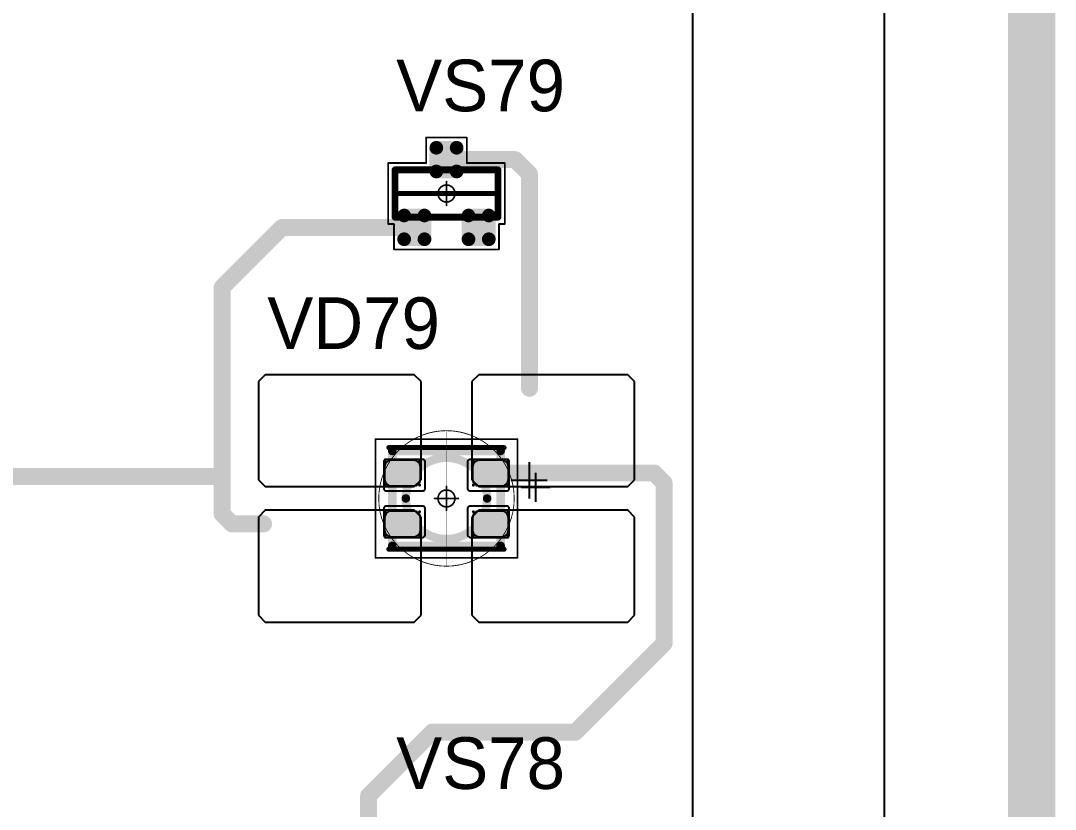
# Model space of a CAD drawing. Header units: millimetres. Extents: x 0 to 400, y 0 to 511.
# Drawn here: x 207.43 to 237.97, y 252.33 to 275.6 of the extents above; entities that cross this region are included whole.
import ezdxf

# ---------------------------------------------------------------- set-up
doc = ezdxf.new("R2010")
doc.units = ezdxf.units.MM
for name, color, linetype in [('Mechanical13', 56, 'Continuous'), ('Mechanical15', 56, 'Continuous'), ('Mechanical2', 216, 'Continuous'), ('TopLayer', 1, 'Continuous'), ('TopOverlay', 2, 'Continuous'), ('TopPaste', 8, 'Continuous'), ('TopSolder', 216, 'Continuous')]:
    doc.layers.add(name, color=color, linetype=linetype)

# ---------------------------------------------------------------- blocks, each defined once
blk = doc.blocks.new('SOT23_518')
at = {"layer": 'Mechanical13', "const_width": 0.2}
for points in [[(-0.7, 1.52), (0.7, 1.52)], [(-0.7, 1.52), (-0.7, -1.52)], [(0.7, 1.52), (0.7, -1.52)], [(-0.7, -1.52), (0.7, -1.52)]]:
    blk.add_lwpolyline(points, dxfattribs=at)
at = {"layer": 'Mechanical13', "const_width": 0.1}
for points in [[(-0.75, 1.52, 1), (-0.65, 1.52, 1)], [(-0.75, 1.52, 1), (-0.65, 1.52, 1)], [(0.65, 1.52, 1), (0.75, 1.52, 1)], [(0.65, 1.52, 1), (0.75, 1.52, 1)], [(-0.75, -1.52, 1), (-0.65, -1.52, 1)], [(-0.75, -1.52, 1), (-0.65, -1.52, 1)], [(0.65, -1.52, 1), (0.75, -1.52, 1)], [(0.65, -1.52, 1), (0.75, -1.52, 1)]]:
    blk.add_lwpolyline(points, format="xyb", close=True, dxfattribs=at)
at = {"layer": 'Mechanical15', "const_width": 0.05}
for points in [[(-1.65, 1.55), (-1.65, -1.55)], [(-1.65, 1.55), (-0.9, 1.55)], [(-0.9, 1.72), (-0.9, 1.55)], [(-0.9, 1.72), (0.9, 1.72)], [(0.9, 1.72), (0.9, 0.6)], [(0.9, 0.6), (1.65, 0.6)], [(1.65, 0.6), (1.65, -0.6)], [(0, 0.35), (0, -0.35)], [(-0.35, 0), (0.35, 0)], [(0.9, -0.6), (1.65, -0.6)], [(0.9, -0.6), (0.9, -1.72)], [(-1.65, -1.55), (-0.9, -1.55)], [(-0.9, -1.55), (-0.9, -1.72)], [(-0.9, -1.72), (0.9, -1.72)]]:
    blk.add_lwpolyline(points, dxfattribs=at)
at = {"layer": 'Mechanical15'}
for points, const_width in [([(-1.662, 1.55, 1), (-1.637, 1.55, 1)], 0.025), ([(-1.662, 1.55, 1), (-1.637, 1.55, 1)], 0.025), ([(-0.913, 1.72, 1), (-0.888, 1.72, 1)], 0.025), ([(-0.913, 1.72, 1), (-0.888, 1.72, 1)], 0.025), ([(-0.913, 1.55, 1), (-0.888, 1.55, 1)], 0.025), ([(-0.913, 1.55, 1), (-0.888, 1.55, 1)], 0.025), ([(0.888, 1.72, 1), (0.913, 1.72, 1)], 0.025), ([(0.888, 1.72, 1), (0.913, 1.72, 1)], 0.025), ([(0.888, 0.6, 1), (0.913, 0.6, 1)], 0.025), ([(0.888, 0.6, 1), (0.913, 0.6, 1)], 0.025), ([(1.637, 0.6, 1), (1.662, 0.6, 1)], 0.025), ([(1.637, 0.6, 1), (1.662, 0.6, 1)], 0.025), ([(-0.012, 0.35, 1), (0.012, 0.35, 1)], 0.025), ([(-0.362, 0, 1), (-0.337, 0, 1)], 0.025), ([(0.25, 0, 1), (-0.25, 0, 1)], 0.05), ([(-0.262, 0, 1), (-0.238, 0, 1)], 0.025), ([(0.238, 0, 1), (0.262, 0, 1)], 0.025), ([(0.337, 0, 1), (0.362, 0, 1)], 0.025), ([(-0.012, -0.35, 1), (0.012, -0.35, 1)], 0.025), ([(0.888, -0.6, 1), (0.913, -0.6, 1)], 0.025), ([(0.888, -0.6, 1), (0.913, -0.6, 1)], 0.025), ([(1.637, -0.6, 1), (1.662, -0.6, 1)], 0.025), ([(1.637, -0.6, 1), (1.662, -0.6, 1)], 0.025), ([(-1.662, -1.55, 1), (-1.637, -1.55, 1)], 0.025), ([(-1.662, -1.55, 1), (-1.637, -1.55, 1)], 0.025), ([(-0.913, -1.55, 1), (-0.888, -1.55, 1)], 0.025), ([(-0.913, -1.55, 1), (-0.888, -1.55, 1)], 0.025), ([(-0.913, -1.72, 1), (-0.888, -1.72, 1)], 0.025), ([(-0.913, -1.72, 1), (-0.888, -1.72, 1)], 0.025), ([(0.888, -1.72, 1), (0.913, -1.72, 1)], 0.025), ([(0.888, -1.72, 1), (0.913, -1.72, 1)], 0.025)]:
    blk.add_lwpolyline(points, format="xyb", close=True, dxfattribs=dict(at, const_width=const_width))
at = {"layer": 'TopLayer', "const_width": 0.1}
for points in [[(-1.4, 1.25, 1), (-1.3, 1.25, 1)], [(-0.7, 1.25, 1), (-0.6, 1.25, 1)], [(-1.4, 0.65, 1), (-1.3, 0.65, 1)], [(-0.7, 0.65, 1), (-0.6, 0.65, 1)], [(0.6, 0.3, 1), (0.7, 0.3, 1)], [(1.3, 0.3, 1), (1.4, 0.3, 1)], [(0.6, -0.3, 1), (0.7, -0.3, 1)], [(1.3, -0.3, 1), (1.4, -0.3, 1)], [(-1.4, -0.65, 1), (-1.3, -0.65, 1)], [(-0.7, -0.65, 1), (-0.6, -0.65, 1)], [(-1.4, -1.25, 1), (-1.3, -1.25, 1)], [(-0.7, -1.25, 1), (-0.6, -1.25, 1)]]:
    blk.add_lwpolyline(points, format="xyb", close=True, dxfattribs=at)
at = {"layer": 'TopLayer'}
for points in [[(-1.45, 1.25), (-1.45, 0.65), (-0.55, 1.25), (-0.55, 0.65)], [(-1.35, 1.35), (-1.35, 0.55), (-0.65, 1.35), (-0.65, 0.55)], [(0.65, 0.4), (0.65, -0.4), (1.35, 0.4), (1.35, -0.4)], [(0.55, 0.3), (0.55, -0.3), (1.45, 0.3), (1.45, -0.3)], [(-1.35, -0.55), (-1.35, -1.35), (-0.65, -0.55), (-0.65, -1.35)], [(-1.45, -0.65), (-1.45, -1.25), (-0.55, -0.65), (-0.55, -1.25)]]:
    blk.add_solid(points, dxfattribs=at)
at = {"layer": 'TopOverlay', "const_width": 0.15}
blk.add_lwpolyline([(0, 1.5), (0, -1.5)], dxfattribs=at)
at = {"layer": 'TopOverlay', "const_width": 0.075}
for points in [[(-0.038, 1.5, 1), (0.038, 1.5, 1)], [(-0.038, -1.5, 1), (0.038, -1.5, 1)]]:
    blk.add_lwpolyline(points, format="xyb", close=True, dxfattribs=at)
at = {"layer": 'TopPaste', "const_width": 0.075}
for points in [[(-1.387, 1.25, 1), (-1.313, 1.25, 1)], [(-0.687, 1.25, 1), (-0.613, 1.25, 1)], [(-1.387, 0.65, 1), (-1.313, 0.65, 1)], [(-0.687, 0.65, 1), (-0.613, 0.65, 1)], [(0.613, 0.3, 1), (0.687, 0.3, 1)], [(1.313, 0.3, 1), (1.387, 0.3, 1)], [(0.613, -0.3, 1), (0.687, -0.3, 1)], [(1.313, -0.3, 1), (1.387, -0.3, 1)], [(-1.387, -0.65, 1), (-1.313, -0.65, 1)], [(-0.687, -0.65, 1), (-0.613, -0.65, 1)], [(-1.387, -1.25, 1), (-1.313, -1.25, 1)], [(-0.687, -1.25, 1), (-0.613, -1.25, 1)]]:
    blk.add_lwpolyline(points, format="xyb", close=True, dxfattribs=at)
at = {"layer": 'TopPaste'}
for points in [[(-1.425, 1.25), (-1.425, 0.65), (-0.575, 1.25), (-0.575, 0.65)], [(-1.35, 1.325), (-1.35, 0.575), (-0.65, 1.325), (-0.65, 0.575)], [(0.65, 0.375), (0.65, -0.375), (1.35, 0.375), (1.35, -0.375)], [(0.575, 0.3), (0.575, -0.3), (1.425, 0.3), (1.425, -0.3)], [(-1.35, -0.575), (-1.35, -1.325), (-0.65, -0.575), (-0.65, -1.325)], [(-1.425, -0.65), (-1.425, -1.25), (-0.575, -0.65), (-0.575, -1.25)]]:
    blk.add_solid(points, dxfattribs=at)
at = {"layer": 'TopSolder', "const_width": 0.202}
for points in [[(-1.451, 1.25, 1), (-1.249, 1.25, 1)], [(-0.751, 1.25, 1), (-0.549, 1.25, 1)], [(-1.451, 0.65, 1), (-1.249, 0.65, 1)], [(-0.751, 0.65, 1), (-0.549, 0.65, 1)], [(0.549, 0.3, 1), (0.751, 0.3, 1)], [(1.249, 0.3, 1), (1.451, 0.3, 1)], [(0.549, -0.3, 1), (0.751, -0.3, 1)], [(1.249, -0.3, 1), (1.451, -0.3, 1)], [(-1.451, -0.65, 1), (-1.249, -0.65, 1)], [(-0.751, -0.65, 1), (-0.549, -0.65, 1)], [(-1.451, -1.25, 1), (-1.249, -1.25, 1)], [(-0.751, -1.25, 1), (-0.549, -1.25, 1)]]:
    blk.add_lwpolyline(points, format="xyb", close=True, dxfattribs=at)
at = {"layer": 'TopSolder'}
for points in [[(-1.552, 1.25), (-1.552, 0.65), (-0.448, 1.25), (-0.448, 0.65)], [(-1.35, 1.452), (-1.35, 0.448), (-0.65, 1.452), (-0.65, 0.448)], [(0.65, 0.502), (0.65, -0.502), (1.35, 0.502), (1.35, -0.502)], [(0.448, 0.3), (0.448, -0.3), (1.552, 0.3), (1.552, -0.3)], [(-1.35, -0.448), (-1.35, -1.452), (-0.65, -0.448), (-0.65, -1.452)], [(-1.552, -0.65), (-1.552, -1.25), (-0.448, -0.65), (-0.448, -1.25)]]:
    blk.add_solid(points, dxfattribs=at)
blk = doc.blocks.new('E65F_722')
at = {"layer": 'Mechanical13'}
for p, q in [((2.441, 1.071), (2.441, 0)), ((1.905, 0.536), (2.976, 0.536))]:
    blk.add_line(p, q, dxfattribs=at)
at = {"layer": 'Mechanical13', "const_width": 0.25}
for points in [[(-1.6, -1.4), (-1.6, 1.4)], [(-1.6, 1.4), (1.6, 1.4)], [(1.6, -1.4), (1.6, 1.4)], [(-1.6, -1.4), (1.6, -1.4)]]:
    blk.add_lwpolyline(points, dxfattribs=at)
at = {"layer": 'Mechanical13'}
for points, const_width in [([(-1.663, 1.4, 1), (-1.538, 1.4, 1)], 0.125), ([(-1.663, 1.4, 1), (-1.538, 1.4, 1)], 0.125), ([(1.2, 0, 1), (-1.2, 0, 1)], 0.25), ([(1.537, 1.4, 1), (1.662, 1.4, 1)], 0.125), ([(1.537, 1.4, 1), (1.662, 1.4, 1)], 0.125), ([(-1.263, 0, 1), (-1.138, 0, 1)], 0.125), ([(1.137, 0, 1), (1.262, 0, 1)], 0.125), ([(-1.663, -1.4, 1), (-1.538, -1.4, 1)], 0.125), ([(-1.663, -1.4, 1), (-1.538, -1.4, 1)], 0.125), ([(1.537, -1.4, 1), (1.662, -1.4, 1)], 0.125), ([(1.537, -1.4, 1), (1.662, -1.4, 1)], 0.125)]:
    blk.add_lwpolyline(points, format="xyb", close=True, dxfattribs=dict(at, const_width=const_width))
at = {"layer": 'Mechanical15', "const_width": 0.05}
for points in [[(-2.1, 1.75), (2.1, 1.75)], [(-2.1, -1.75), (-2.1, 1.75)], [(2.1, -1.75), (2.1, 1.75)], [(0, -0.35), (0, 0.35)], [(0, -0.35), (0, 0.35)], [(-0.35, 0), (0.35, 0)], [(-0.35, 0), (0.35, 0)], [(-2.1, -1.75), (2.1, -1.75)]]:
    blk.add_lwpolyline(points, dxfattribs=at)
at = {"layer": 'Mechanical15'}
for points, const_width in [([(-2.113, 1.75, 1), (-2.088, 1.75, 1)], 0.025), ([(-2.113, 1.75, 1), (-2.088, 1.75, 1)], 0.025), ([(2.087, 1.75, 1), (2.112, 1.75, 1)], 0.025), ([(2.087, 1.75, 1), (2.112, 1.75, 1)], 0.025), ([(-0.013, 0.35, 1), (0.012, 0.35, 1)], 0.025), ([(-0.013, 0.35, 1), (0.012, 0.35, 1)], 0.025), ([(-0.363, 0, 1), (-0.338, 0, 1)], 0.025), ([(-0.363, 0, 1), (-0.338, 0, 1)], 0.025), ([(0.25, 0, 1), (-0.25, 0, 1)], 0.05), ([(0.25, 0, 1), (-0.25, 0, 1)], 0.05), ([(-0.263, 0, 1), (-0.238, 0, 1)], 0.025), ([(-0.263, 0, 1), (-0.238, 0, 1)], 0.025), ([(0.237, 0, 1), (0.262, 0, 1)], 0.025), ([(0.237, 0, 1), (0.262, 0, 1)], 0.025), ([(0.337, 0, 1), (0.362, 0, 1)], 0.025), ([(0.337, 0, 1), (0.362, 0, 1)], 0.025), ([(-0.013, -0.35, 1), (0.012, -0.35, 1)], 0.025), ([(-0.013, -0.35, 1), (0.012, -0.35, 1)], 0.025), ([(-2.113, -1.75, 1), (-2.088, -1.75, 1)], 0.025), ([(-2.113, -1.75, 1), (-2.088, -1.75, 1)], 0.025), ([(2.087, -1.75, 1), (2.112, -1.75, 1)], 0.025), ([(2.087, -1.75, 1), (2.112, -1.75, 1)], 0.025)]:
    blk.add_lwpolyline(points, format="xyb", close=True, dxfattribs=dict(at, const_width=const_width))
at = {"layer": 'TopLayer'}
for p, q in [((-5.35, 3.65), (-5.55, 3.45)), ((-5.55, 3.45), (-5.55, 3.45)), ((-5.55, 3.45), (-5.55, 0.55)), ((-0.95, 3.65), (-5.35, 3.65)), ((-5.35, 3.65), (-5.35, 3.65)), ((-0.75, 3.45), (-0.95, 3.65)), ((-0.75, 0.55), (-0.75, 3.45)), ((0.95, 3.65), (0.75, 3.45)), ((0.75, 3.45), (0.75, 3.45)), ((0.75, 3.45), (0.75, 0.55)), ((5.35, 3.65), (0.95, 3.65)), ((0.95, 3.65), (0.95, 3.65)), ((5.55, 3.45), (5.35, 3.65)), ((5.55, 0.55), (5.55, 3.45)), ((-5.55, 0.55), (-5.35, 0.35)), ((-5.35, 0.35), (-0.95, 0.35)), ((-0.95, 0.35), (-0.75, 0.55)), ((0.75, 0.55), (0.95, 0.35)), ((0.95, 0.35), (5.35, 0.35)), ((5.35, 0.35), (5.55, 0.55)), ((-5.35, -0.35), (-5.55, -0.55)), ((-5.55, -0.55), (-5.55, -0.55)), ((-5.55, -0.55), (-5.55, -3.45)), ((-0.95, -0.35), (-5.35, -0.35)), ((-5.35, -0.35), (-5.35, -0.35)), ((-0.75, -0.55), (-0.95, -0.35)), ((-0.75, -3.45), (-0.75, -0.55)), ((0.95, -0.35), (0.75, -0.55)), ((0.75, -0.55), (0.75, -0.55)), ((0.75, -0.55), (0.75, -3.45)), ((5.35, -0.35), (0.95, -0.35)), ((0.95, -0.35), (0.95, -0.35)), ((5.55, -0.55), (5.35, -0.35)), ((5.55, -3.45), (5.55, -0.55)), ((-5.55, -3.45), (-5.35, -3.65)), ((-5.35, -3.65), (-0.95, -3.65)), ((-0.95, -3.65), (-0.75, -3.45)), ((0.75, -3.45), (0.95, -3.65)), ((0.95, -3.65), (5.35, -3.65)), ((5.35, -3.65), (5.55, -3.45))]:
    blk.add_line(p, q, dxfattribs=at)
at = {"layer": 'TopLayer', "const_width": 0.04}
for points in [[(-1.83, 1.11, 1), (-1.79, 1.11, 1)], [(-0.81, 1.11, 1), (-0.77, 1.11, 1)], [(0.77, 1.11, 1), (0.81, 1.11, 1)], [(1.79, 1.11, 1), (1.83, 1.11, 1)], [(-1.83, 0.39, 1), (-1.79, 0.39, 1)], [(-0.81, 0.39, 1), (-0.77, 0.39, 1)], [(0.77, 0.39, 1), (0.81, 0.39, 1)], [(1.79, 0.39, 1), (1.83, 0.39, 1)], [(-1.83, -0.39, 1), (-1.79, -0.39, 1)], [(-0.81, -0.39, 1), (-0.77, -0.39, 1)], [(0.77, -0.39, 1), (0.81, -0.39, 1)], [(1.79, -0.39, 1), (1.83, -0.39, 1)], [(-1.83, -1.11, 1), (-1.79, -1.11, 1)], [(-0.81, -1.11, 1), (-0.77, -1.11, 1)], [(0.77, -1.11, 1), (0.81, -1.11, 1)], [(1.79, -1.11, 1), (1.83, -1.11, 1)]]:
    blk.add_lwpolyline(points, format="xyb", close=True, dxfattribs=at)
at = {"layer": 'TopLayer'}
for points in [[(-1.85, 1.11), (-1.85, 0.39), (-0.75, 1.11), (-0.75, 0.39)], [(-1.81, 1.15), (-1.81, 0.35), (-0.79, 1.15), (-0.79, 0.35)], [(0.75, 1.11), (0.75, 0.39), (1.85, 1.11), (1.85, 0.39)], [(0.79, 1.15), (0.79, 0.35), (1.81, 1.15), (1.81, 0.35)], [(-1.85, -0.39), (-1.85, -1.11), (-0.75, -0.39), (-0.75, -1.11)], [(-1.81, -0.35), (-1.81, -1.15), (-0.79, -0.35), (-0.79, -1.15)], [(0.75, -0.39), (0.75, -1.11), (1.85, -0.39), (1.85, -1.11)], [(0.79, -0.35), (0.79, -1.15), (1.81, -0.35), (1.81, -1.15)]]:
    blk.add_solid(points, dxfattribs=at)
at = {"layer": 'TopOverlay'}
for p, q in [((2.628, 0.757), (2.628, -0.1)), ((2.2, 0.328), (3.057, 0.328))]:
    blk.add_line(p, q, dxfattribs=at)
at = {"layer": 'TopOverlay', "const_width": 0.15}
for points in [[(-1.7, 1.5), (1.7, 1.5)], [(-1.7, -1.5), (1.7, -1.5)]]:
    blk.add_lwpolyline(points, dxfattribs=at)
at = {"layer": 'TopOverlay', "const_width": 0.075}
for points in [[(-1.738, 1.5, 1), (-1.663, 1.5, 1)], [(1.662, 1.5, 1), (1.737, 1.5, 1)], [(-1.738, -1.5, 1), (-1.663, -1.5, 1)], [(1.662, -1.5, 1), (1.737, -1.5, 1)]]:
    blk.add_lwpolyline(points, format="xyb", close=True, dxfattribs=at)
at = {"layer": 'TopPaste'}
for p, q in [((-1.814, 1.011), (-1.829, 0.938)), ((-1.829, 0.938), (-1.829, 0.563)), ((-1.773, 1.073), (-1.814, 1.011)), ((-1.711, 1.114), (-1.773, 1.073)), ((-1.638, 1.129), (-1.711, 1.114)), ((-0.963, 1.129), (-1.638, 1.129)), ((-0.889, 1.114), (-0.963, 1.129)), ((-0.827, 1.073), (-0.889, 1.114)), ((-0.786, 1.011), (-0.827, 1.073)), ((-0.771, 0.938), (-0.786, 1.011)), ((-0.771, 0.563), (-0.771, 0.938)), ((0.786, 1.011), (0.771, 0.938)), ((0.771, 0.938), (0.771, 0.563)), ((0.827, 1.073), (0.786, 1.011)), ((0.889, 1.114), (0.827, 1.073)), ((0.962, 1.129), (0.889, 1.114)), ((1.637, 1.129), (0.962, 1.129)), ((1.711, 1.114), (1.637, 1.129)), ((1.773, 1.073), (1.711, 1.114)), ((1.814, 1.011), (1.773, 1.073)), ((1.829, 0.938), (1.814, 1.011)), ((1.829, 0.563), (1.829, 0.938)), ((-1.829, 0.563), (-1.814, 0.489)), ((-1.814, 0.489), (-1.773, 0.427)), ((-1.773, 0.427), (-1.711, 0.386)), ((-1.711, 0.386), (-1.638, 0.371)), ((-1.638, 0.371), (-0.963, 0.371)), ((-0.963, 0.371), (-0.889, 0.386)), ((-0.889, 0.386), (-0.827, 0.427)), ((-0.827, 0.427), (-0.786, 0.489)), ((-0.786, 0.489), (-0.771, 0.563)), ((0.771, 0.563), (0.786, 0.489)), ((0.786, 0.489), (0.827, 0.427)), ((0.827, 0.427), (0.889, 0.386)), ((0.889, 0.386), (0.962, 0.371)), ((0.962, 0.371), (1.637, 0.371)), ((1.637, 0.371), (1.711, 0.386)), ((1.711, 0.386), (1.773, 0.427)), ((1.773, 0.427), (1.814, 0.489)), ((1.814, 0.489), (1.829, 0.563)), ((-1.814, -0.489), (-1.829, -0.563)), ((-1.829, -0.563), (-1.829, -0.938)), ((-1.773, -0.427), (-1.814, -0.489)), ((-1.711, -0.386), (-1.773, -0.427)), ((-1.638, -0.371), (-1.711, -0.386)), ((-0.963, -0.371), (-1.638, -0.371)), ((-0.889, -0.386), (-0.963, -0.371)), ((-0.827, -0.427), (-0.889, -0.386)), ((-0.786, -0.489), (-0.827, -0.427)), ((-0.771, -0.563), (-0.786, -0.489)), ((-0.771, -0.938), (-0.771, -0.563)), ((0.786, -0.489), (0.771, -0.563)), ((0.771, -0.563), (0.771, -0.938)), ((0.827, -0.427), (0.786, -0.489)), ((0.889, -0.386), (0.827, -0.427)), ((0.962, -0.371), (0.889, -0.386)), ((1.637, -0.371), (0.962, -0.371)), ((1.711, -0.386), (1.637, -0.371)), ((1.773, -0.427), (1.711, -0.386)), ((1.814, -0.489), (1.773, -0.427)), ((1.829, -0.563), (1.814, -0.489)), ((1.829, -0.938), (1.829, -0.563)), ((-1.829, -0.938), (-1.814, -1.011)), ((-1.814, -1.011), (-1.773, -1.073)), ((-1.773, -1.073), (-1.711, -1.114)), ((-1.711, -1.114), (-1.638, -1.129)), ((-1.638, -1.129), (-0.963, -1.129)), ((-0.963, -1.129), (-0.889, -1.114)), ((-0.889, -1.114), (-0.827, -1.073)), ((-0.827, -1.073), (-0.786, -1.011)), ((-0.786, -1.011), (-0.771, -0.938)), ((0.771, -0.938), (0.786, -1.011)), ((0.786, -1.011), (0.827, -1.073)), ((0.827, -1.073), (0.889, -1.114)), ((0.889, -1.114), (0.962, -1.129)), ((0.962, -1.129), (1.637, -1.129)), ((1.637, -1.129), (1.711, -1.114)), ((1.711, -1.114), (1.773, -1.073)), ((1.773, -1.073), (1.814, -1.011)), ((1.814, -1.011), (1.829, -0.938))]:
    blk.add_line(p, q, dxfattribs=at)
at = {"layer": 'TopSolder'}
for p, q in [((-1.842, 1.129), (-1.85, 1.111)), ((-1.85, 1.111), (-1.85, 1.101)), ((-1.85, 1.101), (-1.85, 1.101)), ((-1.85, 1.101), (-1.85, 0.301)), ((-1.828, 1.143), (-1.842, 1.129)), ((-1.81, 1.151), (-1.828, 1.143)), ((-1.8, 1.151), (-1.81, 1.151)), ((-0.7, 1.151), (-1.8, 1.151)), ((-0.685, 1.151), (-0.7, 1.151)), ((-0.7, 1.151), (-0.7, 1.151)), ((-0.658, 1.139), (-0.685, 1.151)), ((-0.636, 1.118), (-0.658, 1.139)), ((-0.625, 1.09), (-0.636, 1.118)), ((-0.625, 1.076), (-0.625, 1.09)), ((-0.625, 0.301), (-0.625, 1.076)), ((0.636, 1.118), (0.625, 1.09)), ((0.625, 1.09), (0.625, 1.076)), ((0.625, 1.076), (0.625, 1.076)), ((0.625, 1.076), (0.625, 0.301)), ((0.657, 1.139), (0.636, 1.118)), ((0.685, 1.151), (0.657, 1.139)), ((0.7, 1.151), (0.685, 1.151)), ((1.8, 1.151), (0.7, 1.151)), ((1.81, 1.151), (1.8, 1.151)), ((1.8, 1.151), (1.8, 1.151)), ((1.828, 1.143), (1.81, 1.151)), ((1.842, 1.129), (1.828, 1.143)), ((1.85, 1.111), (1.842, 1.129)), ((1.85, 1.101), (1.85, 1.111)), ((1.85, 0.301), (1.85, 1.101)), ((-1.85, 0.301), (-1.85, 0.286)), ((-1.85, 0.286), (-1.839, 0.258)), ((-1.839, 0.258), (-1.818, 0.237)), ((-1.818, 0.237), (-1.79, 0.226)), ((-1.79, 0.226), (-1.775, 0.226)), ((-1.775, 0.226), (-1.775, 0.226)), ((-1.775, 0.226), (-0.7, 0.226)), ((-0.7, 0.226), (-0.685, 0.226)), ((-0.685, 0.226), (-0.658, 0.237)), ((-0.658, 0.237), (-0.636, 0.258)), ((-0.636, 0.258), (-0.625, 0.286)), ((-0.625, 0.286), (-0.625, 0.301)), ((-0.625, 0.301), (-0.625, 0.301)), ((0.625, 0.301), (0.625, 0.286)), ((0.625, 0.286), (0.636, 0.258)), ((0.636, 0.258), (0.657, 0.237)), ((0.657, 0.237), (0.685, 0.226)), ((0.685, 0.226), (0.7, 0.226)), ((0.7, 0.226), (0.7, 0.226)), ((0.7, 0.226), (1.775, 0.226)), ((1.775, 0.226), (1.79, 0.226)), ((1.79, 0.226), (1.817, 0.237)), ((1.817, 0.237), (1.839, 0.258)), ((1.839, 0.258), (1.85, 0.286)), ((1.85, 0.286), (1.85, 0.301)), ((1.85, 0.301), (1.85, 0.301)), ((-1.839, -0.257), (-1.85, -0.285)), ((-1.85, -0.285), (-1.85, -0.299)), ((-1.85, -0.299), (-1.85, -0.299)), ((-1.85, -0.299), (-1.85, -1.099)), ((-1.818, -0.236), (-1.839, -0.257)), ((-1.79, -0.224), (-1.818, -0.236)), ((-1.775, -0.224), (-1.79, -0.224)), ((-0.7, -0.224), (-1.775, -0.224)), ((-0.685, -0.224), (-0.7, -0.224)), ((-0.7, -0.224), (-0.7, -0.224)), ((-0.658, -0.236), (-0.685, -0.224)), ((-0.636, -0.257), (-0.658, -0.236)), ((-0.625, -0.285), (-0.636, -0.257)), ((-0.625, -0.299), (-0.625, -0.285)), ((-0.625, -1.074), (-0.625, -0.299)), ((0.636, -0.257), (0.625, -0.285)), ((0.625, -0.285), (0.625, -0.299)), ((0.625, -0.299), (0.625, -0.299)), ((0.625, -0.299), (0.625, -1.074)), ((0.657, -0.236), (0.636, -0.257)), ((0.685, -0.224), (0.657, -0.236)), ((0.7, -0.224), (0.685, -0.224)), ((1.775, -0.224), (0.7, -0.224)), ((1.79, -0.224), (1.775, -0.224)), ((1.775, -0.224), (1.775, -0.224)), ((1.817, -0.236), (1.79, -0.224)), ((1.839, -0.257), (1.817, -0.236)), ((1.85, -0.285), (1.839, -0.257)), ((1.85, -0.299), (1.85, -0.285)), ((1.85, -1.099), (1.85, -0.299)), ((-1.85, -1.099), (-1.85, -1.109)), ((-1.85, -1.109), (-1.842, -1.128)), ((-1.842, -1.128), (-1.828, -1.142)), ((-1.828, -1.142), (-1.81, -1.149)), ((-1.81, -1.149), (-1.8, -1.149)), ((-1.8, -1.149), (-0.7, -1.149)), ((-1.8, -1.149), (-1.8, -1.149)), ((-0.7, -1.149), (-0.685, -1.149)), ((-0.685, -1.149), (-0.658, -1.138)), ((-0.658, -1.138), (-0.636, -1.117)), ((-0.636, -1.117), (-0.625, -1.089)), ((-0.625, -1.089), (-0.625, -1.074)), ((-0.625, -1.074), (-0.625, -1.074)), ((0.625, -1.074), (0.625, -1.089)), ((0.625, -1.089), (0.636, -1.117)), ((0.636, -1.117), (0.657, -1.138)), ((0.657, -1.138), (0.685, -1.149)), ((0.685, -1.149), (0.7, -1.149)), ((0.7, -1.149), (1.8, -1.149)), ((0.7, -1.149), (0.7, -1.149)), ((1.8, -1.149), (1.81, -1.149)), ((1.81, -1.149), (1.828, -1.142)), ((1.828, -1.142), (1.842, -1.128)), ((1.842, -1.128), (1.85, -1.109)), ((1.85, -1.109), (1.85, -1.099)), ((1.85, -1.099), (1.85, -1.099))]:
    blk.add_line(p, q, dxfattribs=at)

msp = doc.modelspace()

# ---------------------------------------------------------------- linework, layer by layer
at = {"layer": 'Mechanical2'}
for points, const_width in [([(222, 261.5, 1), (218, 261.5, 1)], 0.0254), ([(220, 263.5, 1), (220, 263.5, 1)], 0.0005), ([(217.994, 261.5, 1), (218.006, 261.5, 1)], 0.0127), ([(218, 261.5, 1), (218, 261.5, 1)], 0.0005), ([(221.994, 261.5, 1), (222.006, 261.5, 1)], 0.0127), ([(222, 261.5, 1), (222, 261.5, 1)], 0.0005), ([(220, 259.5, 1), (220, 259.5, 1)], 0.0005)]:
    msp.add_lwpolyline(points, format="xyb", close=True, dxfattribs=dict(at, const_width=const_width))
at = {"layer": 'Mechanical2', "const_width": 0.001}
for points in [[(220, 259.5), (220, 263.5)], [(218, 261.5), (222, 261.5)]]:
    msp.add_lwpolyline(points, dxfattribs=at)
at = {"layer": 'TopLayer'}
for p, q in [((227.275, 180.7), (227.275, 414)), ((232.925, 414), (232.925, 180.7))]:
    msp.add_line(p, q, dxfattribs=at)
for points, const_width in [([(237.275, 180.925), (237.275, 341.45)], 1.4), ([(220, 271.5), (222.025, 271.5)], 0.5), ([(222.025, 271.5), (222.45, 271.075)], 0.5), ([(222.45, 264.75), (222.45, 271.075)], 0.5), ([(213.375, 267.725), (215.15, 269.5)], 0.5), ([(215.15, 269.5), (219.05, 269.5)], 0.5), ([(213.375, 262.15), (213.375, 267.725)], 0.5), ([(201.4, 262.15), (213.375, 262.15)], 0.5), ([(213.375, 261.043), (213.375, 262.15)], 0.5), ([(221.3, 262.25), (226.132, 262.25)], 0.5), ([(226.132, 262.25), (226.425, 261.957)], 0.5), ([(226.425, 257.225), (226.425, 261.957)], 0.5), ([(213.375, 261.043), (213.668, 260.75)], 0.5), ([(213.668, 260.75), (214.6, 260.75)], 0.5), ([(223.8, 254.6), (226.425, 257.225)], 0.5), ([(217.7, 252.725), (219.575, 254.6)], 0.5), ([(219.575, 254.6), (223.8, 254.6)], 0.5), ([(217.7, 249.5), (217.7, 252.725)], 0.5)]:
    msp.add_lwpolyline(points, dxfattribs=dict(at, const_width=const_width))
at = {"layer": 'TopLayer', "const_width": 0.25}
for points in [[(219.875, 271.5, 1), (220.125, 271.5, 1)], [(221.9, 271.5, 1), (222.15, 271.5, 1)], [(221.9, 271.5, 1), (222.15, 271.5, 1)], [(222.325, 271.075, 1), (222.575, 271.075, 1)], [(222.325, 271.075, 1), (222.575, 271.075, 1)], [(215.025, 269.5, 1), (215.275, 269.5, 1)], [(215.025, 269.5, 1), (215.275, 269.5, 1)], [(218.925, 269.5, 1), (219.175, 269.5, 1)], [(213.25, 267.725, 1), (213.5, 267.725, 1)], [(213.25, 267.725, 1), (213.5, 267.725, 1)], [(222.325, 264.75, 1), (222.575, 264.75, 1)], [(213.25, 262.15, 1), (213.5, 262.15, 1)], [(213.25, 262.15, 1), (213.5, 262.15, 1)], [(213.25, 262.15, 1), (213.5, 262.15, 1)], [(221.175, 262.25, 1), (221.425, 262.25, 1)], [(226.007, 262.25, 1), (226.257, 262.25, 1)], [(226.007, 262.25, 1), (226.257, 262.25, 1)], [(226.3, 261.957, 1), (226.55, 261.957, 1)], [(226.3, 261.957, 1), (226.55, 261.957, 1)], [(213.25, 261.043, 1), (213.5, 261.043, 1)], [(213.25, 261.043, 1), (213.5, 261.043, 1)], [(213.543, 260.75, 1), (213.793, 260.75, 1)], [(213.543, 260.75, 1), (213.793, 260.75, 1)], [(214.475, 260.75, 1), (214.725, 260.75, 1)], [(226.3, 257.225, 1), (226.55, 257.225, 1)], [(226.3, 257.225, 1), (226.55, 257.225, 1)], [(219.45, 254.6, 1), (219.7, 254.6, 1)], [(219.45, 254.6, 1), (219.7, 254.6, 1)], [(223.675, 254.6, 1), (223.925, 254.6, 1)], [(223.675, 254.6, 1), (223.925, 254.6, 1)], [(217.575, 252.725, 1), (217.825, 252.725, 1)], [(217.575, 252.725, 1), (217.825, 252.725, 1)]]:
    msp.add_lwpolyline(points, format="xyb", close=True, dxfattribs=at)

# ---------------------------------------------------------------- block references
for name, p, rotation in [('SOT23_518', (220, 270.5), 90), ('E65F_722', (220, 261.5), 360)]:
    msp.add_blockref(name, p, dxfattribs=dict(rotation=rotation))

# ---------------------------------------------------------------- texts
at = {"layer": 'TopOverlay'}
for s, p in [('VS79', (218.514, 272.926)), ('VD79', (214.709, 265.912)), ('VS78', (218.514, 252.926))]:
    msp.add_text(s, height=1.524, dxfattribs=at).set_placement(p)

doc.saveas('drawing.dxf')
